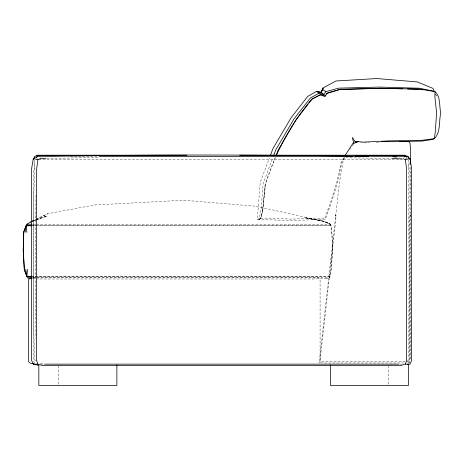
<?xml version="1.0" encoding="UTF-8"?>
<svg xmlns="http://www.w3.org/2000/svg" width="464" height="464" viewBox="0 0 464 464"><rect width="100%" height="100%" fill="white"/><g stroke="black" fill="none" stroke-linecap="round" stroke-linejoin="round"><path stroke-width="0.35" stroke-dasharray="2.32 1.74" d="M35.966 195.315L35.519 266.481L35.96 338.529M344.613 157.876L341.736 162.69L337.734 181.557L332.183 200.065L325.351 219.275L290.4 220.597L257.375 219.339L260.211 182.456L269.398 158.056M304.883 217.216L324.388 221.415L305.805 217.825L324.516 221.566L330.374 224.228L330.287 225.672L331.273 225.759C333.03 242.446 332.636 259.689 330.252 276.3L329.475 276.718L31.018 276.718M408.337 159.773C408.633 226.826 409.869 294.008 408.082 361.062L407.015 361.027M262.781 210.412L260.565 218.509L258.999 219.437L259.602 219.408L260.727 218.312L262.781 210.412L265.234 184.051L275.187 157.859M259.602 219.408L260.727 218.312L262.688 210.088L265.234 184.051M262.688 210.088L265.582 183.802A243.032 243.032 0 0 1 275.396 157.563M343.702 157.835L341.162 162.104L337.067 181.175L331.441 199.868L324.864 218.092L324.73 219.275L325.351 219.275M344.329 157.551L343.453 159.419L339.37 182.978L319.452 360.586L320.189 362.39L322.405 362.993L404.579 362.993M409.306 162.423L408.656 166.269L409.956 172.364L409.956 360.54L408.656 363.213M257.375 219.339L258.164 219.408L259.289 218.312L261.006 209.995L263.158 183.466L272.803 157.824M410.414 167.173L410.414 213.55L409.695 218.869L409.695 359.455L409.318 361.23L408.204 361.821L406.041 361.821M410.101 215.424L410.269 214.942L410.414 360.586M410.176 215.296L410.269 214.942M335.588 216.549L335.924 215.273M349.659 149.449L352.866 144.838M318.832 362.987L320.085 361.879L320.085 279.415L318.414 277.681L313.397 277.101L36.006 277.101L31.192 277.611M410.037 362.39L408.9 362.993L407.462 362.993M32.184 221.108L47.821 213.678L94.575 204.995M32.289 221.108L47.925 213.678M31.303 221.566L36.001 219.907M36.668 219.669L46.725 216.114M32.747 221.096L46.829 216.114L31.535 221.415M325.995 278.673L329.945 277.716L329.475 276.718M94.476 204.995L183.843 200.228M364.205 142.918L369.222 142.674M376.391 142.326L380.695 142.117M46.69 158.514L99.151 157.4M260.727 218.312L268.389 218.039L290.655 219.101L324.864 218.092M312.249 278.992L326.099 278.673M70.244 156.606L99.4 156.606M353.846 156.606L354.421 156.606M38.959 159.657L402.862 159.657M32.434 224.228L330.472 224.228L330.385 225.672L31.262 225.672M32.364 225.759L331.273 225.759M31.053 276.3L330.252 276.3M32.648 277.716L329.945 277.716M40.032 278.992L312.347 278.992M35.937 360.348L34.922 360.348C32.103 308.316 34.127 256.006 33.733 203.882C33.101 189.19 35.914 174.273 34.232 159.686M405.316 361.821L323.077 361.821L320.902 361.23L320.177 359.455L335.89 218.869L335.884 214.942L335.93 215.296M40.351 363.851L43.97 363.851M40.496 364.147L44.121 364.147M399.869 364.147L402.769 364.147M345.953 157.76L391.541 158.549M32.492 278.76L40.13 278.992M183.744 200.228L256.517 206.289M407.125 360.94L408.082 361.062M360.818 142.674L362.152 142.813M259.289 218.312L260.565 218.509M305.904 217.825L324.62 221.566L330.472 224.228L325.31 222.024M256.412 206.289L304.981 217.216M325.206 222.024L330.374 224.228M435.65 94.343L436.554 96.094L435.69 94.001M34.609 363.213L33.309 360.54L33.309 172.364L34.609 166.269L33.704 161.275M329.846 277.716L329.376 276.718L330.153 276.3C332.531 259.689 332.932 242.446 331.174 225.759M435.737 94.128L436.143 95.358M335.884 214.942L335.959 215.371M388.751 365.702L388.751 384.755M58.563 365.702L58.563 384.755"/><path stroke-width="0.7" d="M276.271 155.591A243.032 243.032 0 0 1 311.646 99.319L320.079 94.969L325.049 96.524L326.633 93.554L339.341 89.622L379.929 88.305L419.862 89.123L434.994 91.594L434.843 96.419L436.612 112.851L435.249 132.037L434.385 138.614L433.051 139.432L421.892 141.102L399.434 141.497M408.79 158.224L408.494 156.559L406.406 156.008L404.533 156.867L405.246 156.617L398.118 156.693C281.897 154.935 165.619 154.176 49.404 156.432L40.791 156.797L36.488 155.765L34.562 156.449L33.965 158.497M27.544 269.248L26.854 276.3L31.755 276.3M40.153 158.572L37.915 159.755L36.61 169.209L36.61 360.54L37.915 364.147L41.83 365.354L401.435 365.354L405.35 364.147L409.956 364.147L411.626 360.54L411.626 168.507L409.956 158.537L408.285 157.424M25.131 232.365L26.129 225.759L31.761 225.759M405.35 364.147L406.655 360.54L406.655 169.209L405.35 159.755L403.117 158.572M26.03 225.759L23.676 232.046L23.2 250.746L24.273 269.526L26.755 276.3L26.425 274.166M273.563 155.8L275.848 149.727L293.944 118.993L310.462 97.921L319.133 93.154L324.052 94.488L325.705 91.721L338.598 88.148L379.494 87.081L419.52 88.23L434.171 91.309L432.964 88.404L417.391 81.937L376.942 78.544L335.907 80.985L322.927 88.044L321.245 92.458L324.052 94.488M270.413 155.347L272.965 148.567L291.137 117.676L307.696 96.425L316.344 91.466L321.245 92.208L322.927 88.293L321.245 92.272M275.952 155.846L278 150.475L295.881 119.909L308.189 104.098M326.679 94.169L327.323 93.026L340.129 89.32L380.874 88.241L402.584 88.856M345.158 155.399L353.591 142.297L352.257 137.46L355.482 142.117L356.816 142.257M353.272 144.258L354.073 143.103L353.591 142.297M309.065 102.973L312.144 99.018L320.763 94.453L325.705 95.891M30.05 278.116L28.675 279.415L28.675 361.879L30.508 363.358L33.942 363.666M30.612 222.024L31.407 221.566M34.98 157.424L33.309 158.537L31.639 168.507L31.639 360.54L33.309 364.147L38.321 365.354M36.65 156.316L38.321 155.208L186.922 155.208M30.717 222.024L26.831 224.228L27.063 225.672M406.064 158.247L407.172 157.673M354.473 143.15L358.26 141.665M407.172 156.687L404.944 155.208L404.069 155.504L354.421 155.504M405.35 159.755L409.956 158.537L409.956 159.552M40.362 158.758L45.988 158.537M381.408 141.665L408.9 141.665L410.037 143.15L410.414 147.604L410.414 164.273M239.714 155.208L404.944 155.208M88.85 155.504L39.196 155.504L38.321 155.208M99.4 156.606L353.249 156.606M355.122 156.606L368.706 156.606M31.83 224.228L26.929 224.228L27.167 225.672L32.062 225.672M27.631 276.718L31.117 276.718M32.051 277.716L27.057 277.716L29.853 278.673L31.906 278.736M33.309 364.147L37.915 364.147M44.457 364.147L398.808 364.147M407.415 364.292L408.477 364.292L408.477 385.456L330.449 385.456L330.449 365M392.266 158.56L401.992 158.879M407.647 89.001L419.224 89.326M355.012 141.3L363.074 142.135L389.766 140.841L422.147 140.285L434.385 138.614C441.015 132.13 438.631 121.319 440.8 113.065C438.996 105.995 440.945 97.005 434.994 91.594M392.996 156.687L396.517 157.105M321.245 92.458L316.344 91.466L319.133 93.154M420.668 89.366L422.716 89.784M37.915 159.755L33.309 158.537L33.309 159.552M36.488 155.765L37.868 156.298M37.219 158.004L35.832 157.476L36.552 157.76M325.705 91.721L323.623 90.202L322.927 89.036L322.927 88.044M25.758 269.195L26.854 276.3L24.372 269.526L23.299 250.763L23.78 232.046L26.129 225.759L26.924 232.296M116.87 365L116.87 385.456L38.837 385.456L38.837 365"/></g></svg>
